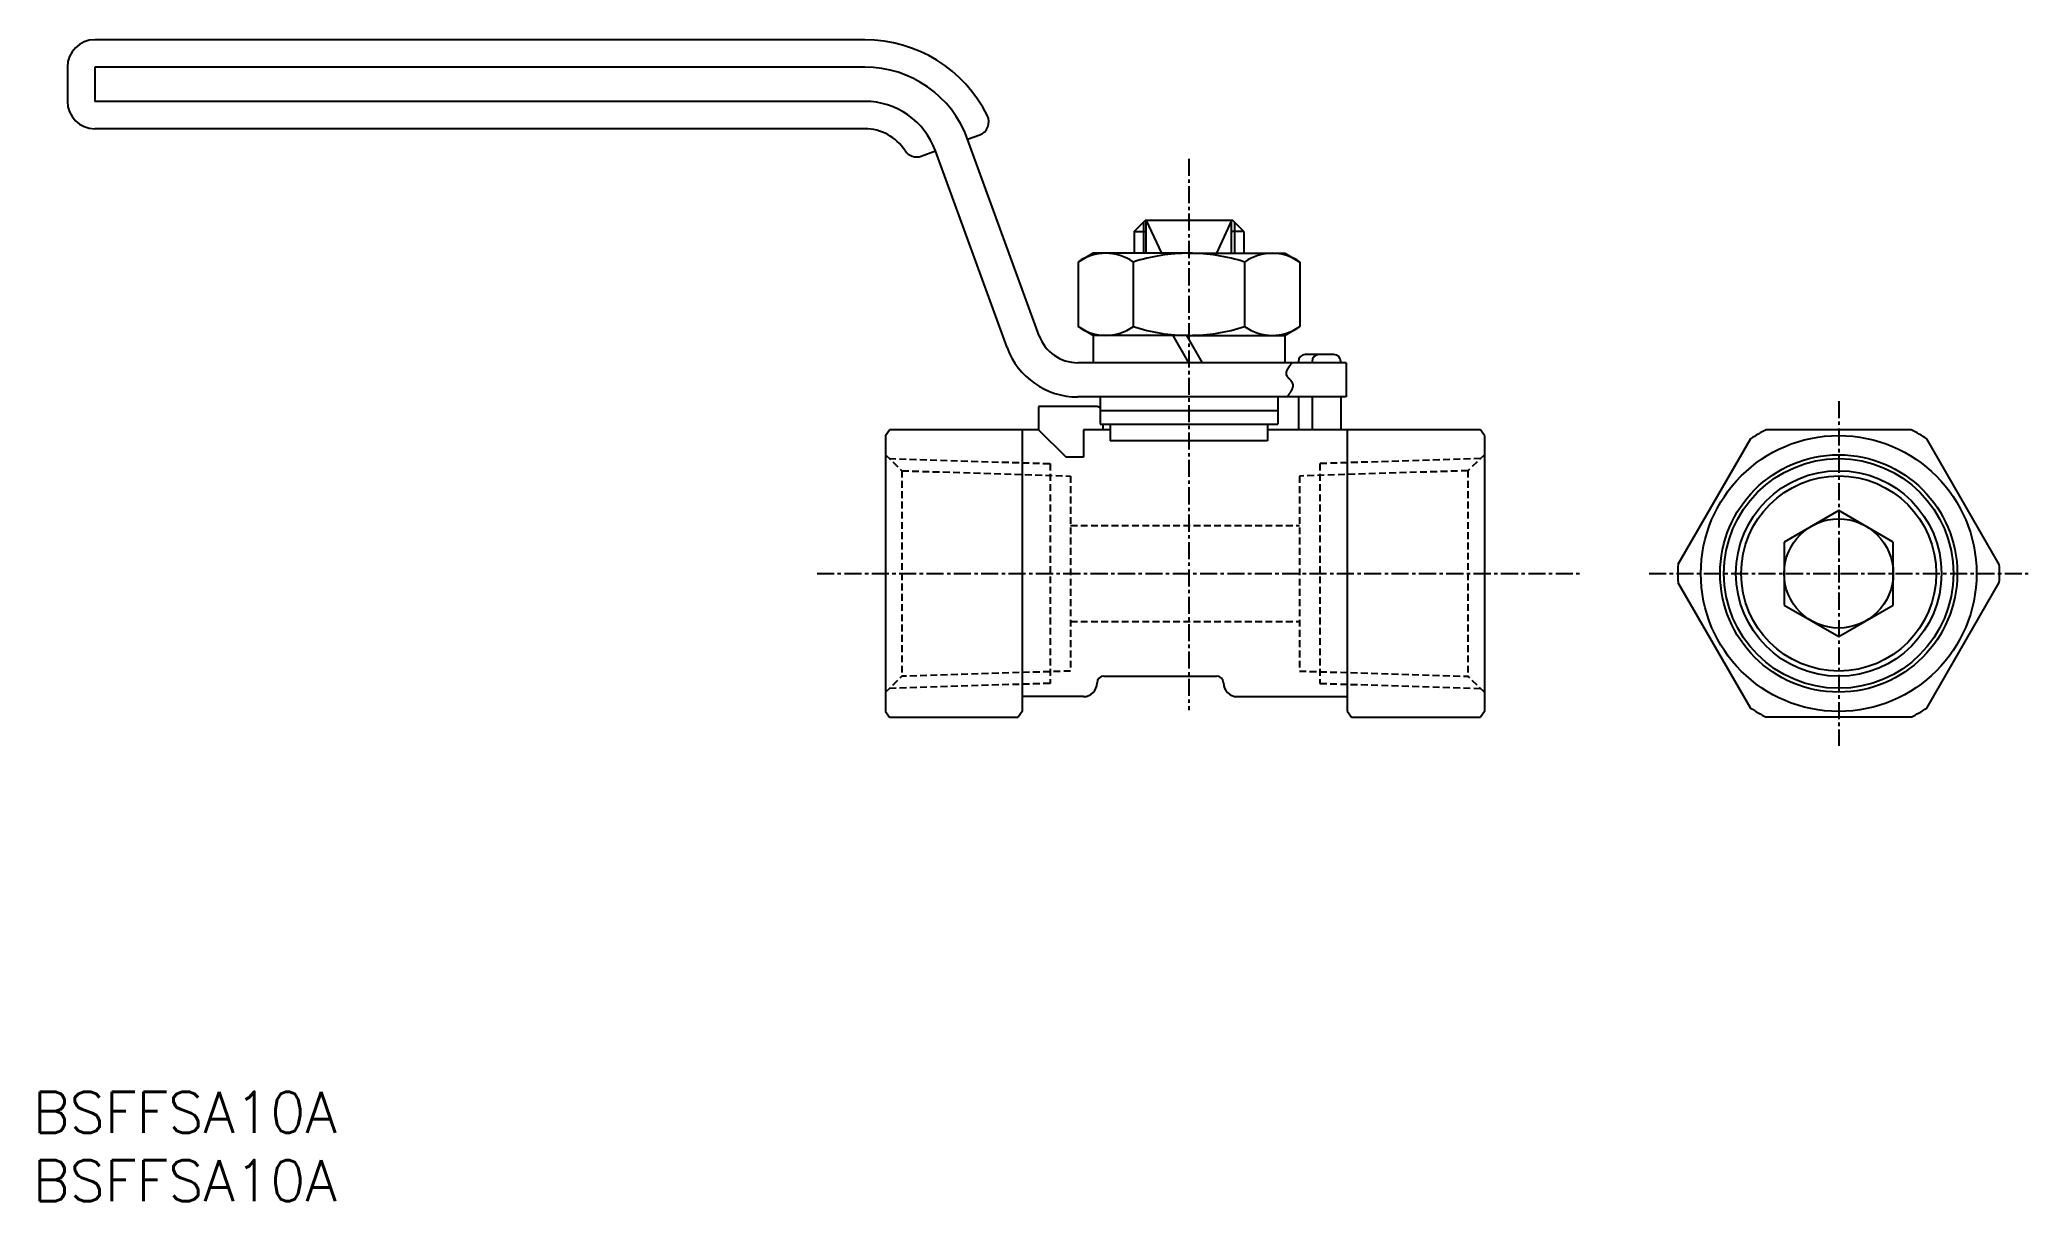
# Model space of a CAD drawing. Extents: x 1 to 146, y 0 to 85.
import ezdxf

# ---------------------------------------------------------------- set-up
doc = ezdxf.new("R2010")
doc.units = 0
doc.linetypes.add('CENTER', pattern=[2, 1.25, -0.25, 0.25, -0.25])
doc.linetypes.add('DASHED', pattern=[0.75, 0.5, -0.25])
doc.layers.get('0').update_dxf_attribs({"linetype": 'CONTINUOUS'})
doc.layers.add('CENTER', color=1, linetype='CENTER')
doc.styles.get("Standard").update_dxf_attribs({"font": 'txt.shx'})

# ---------------------------------------------------------------- blocks, each defined once
blk = doc.blocks.new('*U5')
at = {"color": 7, "linetype": 'CONTINUOUS'}
blk.add_text('BSFFSA10A', height=3, dxfattribs=at).set_placement((0, 0))
blk = doc.blocks.new('*U6')
at = {"color": 7, "linetype": 'CONTINUOUS'}
blk.add_text('BSFFSA10A', height=3, dxfattribs=at).set_placement((0, 5))

msp = doc.modelspace()

# ---------------------------------------------------------------- linework, layer by layer
at = {"color": 7, "linetype": 'CONTINUOUS'}
for p, q in [((60.83, 84.87), (4.53, 84.87)), ((2.53, 82.87), (2.53, 80.37)), ((60.83, 82.87), (4.53, 82.87)), ((4.53, 82.87), (4.53, 80.37)), ((60.83, 80.37), (4.53, 80.37)), ((60.83, 78.37), (4.53, 78.37)), ((68.35, 77.6), (69.24, 77.93)), ((73.58, 63.24), (68.35, 77.6)), ((64.96, 76.37), (66, 76.75)), ((71.23, 62.39), (66, 76.75)), ((80.53, 70.87), (81.33, 71.67)), ((87.73, 71.67), (81.33, 71.67)), ((81.4, 69.27), (81.4, 71.67)), ((87.65, 69.27), (87.65, 71.67)), ((88.53, 70.87), (87.73, 71.67)), ((80.53, 70.87), (80.53, 69.27)), ((80.53, 70.87), (81.4, 70.87)), ((88.53, 70.87), (87.65, 70.87)), ((88.53, 70.87), (88.53, 69.27)), ((77.53, 69.27), (76.42, 68.63)), ((76.42, 68.63), (76.42, 63.91)), ((84.53, 69.27), (77.53, 69.27)), ((80.46, 68.63), (80.46, 63.91)), ((84.53, 69.27), (91.53, 69.27)), ((88.59, 68.63), (88.59, 63.91)), ((91.53, 69.27), (92.64, 68.63)), ((92.64, 68.63), (92.64, 63.91)), ((77.53, 63.27), (76.42, 63.91)), ((77.53, 63.27), (77.53, 61.27)), ((84.53, 63.27), (77.53, 63.27)), ((84.53, 63.27), (78.53, 63.27)), ((84.53, 63.27), (91.53, 63.27)), ((91.53, 63.27), (92.64, 63.91)), ((91.53, 63.27), (91.53, 61.27)), ((84.53, 61.27), (76.4, 61.27)), ((96.03, 61.27), (84.53, 61.27)), ((92.53, 61.37), (92.53, 61.27)), ((95.13, 61.87), (93.03, 61.87)), ((93.53, 61.37), (93.53, 61.27)), ((95.63, 61.37), (95.63, 61.27)), ((96.03, 61.27), (96.03, 58.77)), ((96.03, 58.77), (76.4, 58.77)), ((78.03, 58.77), (78.03, 57.77)), ((80.53, 58.77), (78.03, 58.77)), ((91.03, 58.77), (91.03, 57.77)), ((92.53, 58.77), (92.53, 56.37)), ((93.53, 58.77), (93.53, 56.37)), ((95.63, 58.77), (95.63, 56.37)), ((77.73, 58.07), (73.54, 58.07)), ((73.54, 58.04), (73.54, 56.37)), ((78.03, 57.77), (78.03, 56.77)), ((78.03, 57.77), (91.03, 57.77)), ((78.03, 56.77), (90.28, 56.77)), ((78.03, 56.77), (91.03, 56.77)), ((78.23, 56.77), (78.23, 56.37)), ((78.78, 56.77), (78.78, 55.57)), ((90.28, 56.77), (90.28, 55.57)), ((91.03, 57.77), (91.03, 56.77)), ((62.34, 55.95), (62.63, 56.37)), ((62.34, 55.95), (62.34, 35.79)), ((73.54, 56.37), (62.63, 56.37)), ((72.34, 56.37), (72.34, 35.79)), ((73.54, 56.37), (75.54, 54.37)), ((76.81, 56.37), (76.81, 54.37)), ((78.78, 56.37), (76.81, 56.37)), ((90.28, 55.57), (78.78, 55.57)), ((105.84, 56.37), (90.28, 56.37)), ((96.13, 35.79), (96.13, 56.37)), ((106.13, 55.95), (105.84, 56.37)), ((106.13, 55.95), (106.13, 35.79)), ((76.81, 54.37), (75.54, 54.37)), ((76.71, 54.37), (76.71, 54.37)), ((132.03, 50.48), (128.04, 48.17)), ((136.02, 48.17), (132.03, 50.48)), ((128.04, 48.17), (128.04, 43.56)), ((136.02, 43.56), (136.02, 48.17)), ((128.04, 43.56), (132.03, 41.26)), ((132.03, 41.26), (136.02, 43.56)), ((77.81, 37.87), (77.81, 37.87)), ((78.31, 38.37), (86.55, 38.37)), ((87.05, 37.87), (87.05, 37.87)), ((76.81, 36.87), (72.34, 36.87)), ((88.05, 36.87), (96.13, 36.87)), ((62.34, 35.79), (62.63, 35.37)), ((62.63, 35.37), (72.05, 35.37)), ((72.34, 35.79), (72.05, 35.37)), ((96.13, 35.79), (96.42, 35.37)), ((96.42, 35.37), (105.84, 35.37)), ((106.13, 35.79), (105.84, 35.37))]:
    msp.add_line(p, q, dxfattribs=at)
at = {"color": 3, "linetype": 'CONTINUOUS'}
for p, q in [((81.2, 71.54), (81.2, 69.27)), ((81.4, 71.67), (82.51, 69.27)), ((87.65, 71.67), (86.54, 69.27)), ((87.85, 71.54), (87.85, 69.27)), ((84.53, 61.27), (83.37, 63.27)), ((85.53, 61.27), (84.37, 63.27))]:
    msp.add_line(p, q, dxfattribs=at)
at = {"color": 3, "linetype": 'DASHED'}
for p, q in [((62.34, 54.54), (63.54, 53.38)), ((62.61, 54.26), (74.37, 53.9)), ((74.37, 53.9), (74.37, 37.84)), ((105.86, 54.26), (94.1, 53.9)), ((94.1, 53.9), (94.1, 37.84)), ((106.13, 54.54), (104.92, 53.38)), ((63.54, 53.38), (75.87, 52.99)), ((63.54, 53.38), (63.54, 38.36)), ((75.87, 52.99), (75.87, 38.74)), ((104.92, 53.38), (92.6, 52.99)), ((92.6, 52.99), (92.6, 38.74)), ((104.92, 53.38), (104.92, 38.36)), ((75.87, 49.37), (92.6, 49.37)), ((75.87, 42.37), (92.6, 42.37)), ((62.34, 37.19), (63.54, 38.36)), ((74.37, 37.84), (62.63, 37.47)), ((75.87, 38.74), (63.54, 38.36)), ((92.6, 38.74), (104.92, 38.36)), ((94.1, 37.84), (105.84, 37.47)), ((106.13, 37.19), (104.92, 38.36))]:
    msp.add_line(p, q, dxfattribs=at)
at = {"color": 7, "linetype": 'CONTINUOUS'}
for points in [[(125.58, 55.7), (120.28, 46.53)], [(137.32, 56.37), (126.73, 56.37)], [(143.77, 46.53), (138.47, 55.7)], [(120.28, 45.2), (125.58, 36.03)], [(138.47, 36.03), (143.77, 45.2)], [(137.32, 35.37), (126.73, 35.37)]]:
    msp.add_lwpolyline(points, dxfattribs=at)
at = {"color": 7}
msp.add_polyline3d([(91.7, 58.77, 0), (91.71, 58.78, 0), (91.72, 58.8, 0), (91.73, 58.81, 0), (91.74, 58.83, 0), (91.75, 58.84, 0), (91.76, 58.85, 0), (91.77, 58.87, 0), (91.78, 58.88, 0), (91.8, 58.9, 0), (91.81, 58.91, 0), (91.82, 58.93, 0), (91.83, 58.94, 0), (91.84, 58.95, 0), (91.85, 58.97, 0), (91.86, 58.98, 0), (91.87, 59, 0), (91.88, 59.01, 0), (91.89, 59.03, 0), (91.9, 59.04, 0), (91.91, 59.05, 0), (91.92, 59.07, 0), (91.93, 59.08, 0), (91.94, 59.1, 0), (91.95, 59.11, 0), (91.96, 59.12, 0), (91.97, 59.14, 0), (91.97, 59.15, 0), (91.98, 59.17, 0), (91.99, 59.18, 0), (92, 59.19, 0), (92.01, 59.21, 0), (92.02, 59.22, 0), (92.02, 59.24, 0), (92.03, 59.25, 0), (92.04, 59.26, 0), (92.05, 59.28, 0), (92.05, 59.29, 0), (92.06, 59.31, 0), (92.07, 59.32, 0), (92.07, 59.33, 0), (92.08, 59.35, 0), (92.09, 59.36, 0), (92.09, 59.37, 0), (92.1, 59.39, 0), (92.1, 59.4, 0), (92.11, 59.41, 0), (92.11, 59.43, 0), (92.11, 59.44, 0), (92.12, 59.46, 0), (92.12, 59.47, 0), (92.13, 59.48, 0), (92.13, 59.5, 0), (92.13, 59.51, 0), (92.13, 59.52, 0), (92.14, 59.54, 0), (92.14, 59.55, 0), (92.14, 59.56, 0), (92.14, 59.57, 0), (92.14, 59.59, 0), (92.14, 59.6, 0), (92.14, 59.61, 0), (92.14, 59.63, 0), (92.14, 59.64, 0), (92.14, 59.65, 0), (92.14, 59.66, 0), (92.14, 59.68, 0), (92.13, 59.69, 0), (92.13, 59.7, 0), (92.13, 59.72, 0), (92.13, 59.73, 0), (92.12, 59.74, 0), (92.12, 59.75, 0), (92.11, 59.76, 0), (92.11, 59.78, 0), (92.1, 59.79, 0), (92.1, 59.8, 0), (92.09, 59.81, 0), (92.08, 59.83, 0), (92.08, 59.84, 0), (92.07, 59.85, 0), (92.06, 59.86, 0), (92.05, 59.87, 0), (92.04, 59.89, 0), (92.04, 59.9, 0), (92.03, 59.91, 0), (92.02, 59.92, 0), (92.01, 59.93, 0), (92, 59.94, 0), (91.99, 59.96, 0), (91.98, 59.97, 0), (91.97, 59.98, 0), (91.96, 59.99, 0), (91.95, 60, 0), (91.94, 60.01, 0), (91.93, 60.03, 0), (91.92, 60.04, 0), (91.9, 60.05, 0), (91.89, 60.06, 0), (91.88, 60.07, 0), (91.87, 60.08, 0), (91.86, 60.09, 0), (91.85, 60.11, 0), (91.84, 60.12, 0), (91.83, 60.13, 0), (91.82, 60.14, 0), (91.81, 60.15, 0), (91.8, 60.16, 0), (91.79, 60.18, 0), (91.78, 60.19, 0), (91.77, 60.2, 0), (91.76, 60.21, 0), (91.75, 60.22, 0), (91.74, 60.23, 0), (91.74, 60.25, 0), (91.73, 60.26, 0), (91.72, 60.27, 0), (91.71, 60.28, 0), (91.7, 60.29, 0), (91.7, 60.31, 0), (91.69, 60.32, 0), (91.69, 60.33, 0), (91.68, 60.34, 0), (91.68, 60.35, 0), (91.67, 60.37, 0), (91.67, 60.38, 0), (91.66, 60.39, 0), (91.66, 60.4, 0), (91.66, 60.42, 0), (91.65, 60.43, 0), (91.65, 60.44, 0), (91.65, 60.45, 0), (91.65, 60.47, 0), (91.65, 60.48, 0), (91.65, 60.49, 0), (91.65, 60.5, 0), (91.65, 60.52, 0), (91.65, 60.53, 0), (91.65, 60.54, 0), (91.65, 60.56, 0), (91.66, 60.57, 0), (91.66, 60.58, 0), (91.66, 60.59, 0), (91.66, 60.61, 0), (91.67, 60.62, 0), (91.67, 60.63, 0), (91.68, 60.65, 0), (91.68, 60.66, 0), (91.68, 60.67, 0), (91.69, 60.69, 0), (91.69, 60.7, 0), (91.7, 60.71, 0), (91.71, 60.73, 0), (91.71, 60.74, 0), (91.72, 60.75, 0), (91.73, 60.77, 0), (91.73, 60.78, 0), (91.74, 60.79, 0), (91.75, 60.81, 0), (91.75, 60.82, 0), (91.76, 60.84, 0), (91.77, 60.85, 0), (91.78, 60.86, 0), (91.79, 60.88, 0), (91.8, 60.89, 0), (91.8, 60.9, 0), (91.81, 60.92, 0), (91.82, 60.93, 0), (91.83, 60.95, 0), (91.84, 60.96, 0), (91.85, 60.97, 0), (91.86, 60.99, 0), (91.87, 61, 0), (91.88, 61.02, 0), (91.89, 61.03, 0), (91.9, 61.04, 0), (91.91, 61.06, 0), (91.92, 61.07, 0), (91.93, 61.09, 0), (91.94, 61.1, 0), (91.95, 61.11, 0), (91.97, 61.13, 0), (91.98, 61.14, 0), (91.99, 61.16, 0), (92, 61.17, 0), (92.01, 61.18, 0), (92.02, 61.2, 0), (92.03, 61.21, 0), (92.04, 61.23, 0), (92.06, 61.24, 0), (92.07, 61.25, 0), (92.08, 61.27, 0)], dxfattribs=at)
at = {"color": 7, "linetype": 'CONTINUOUS'}
for radius in [10.08, 8.67, 7.51, 7.13, 3.99]:
    msp.add_circle((132.03, 45.87), radius, dxfattribs=at)
at = {"color": 3, "linetype": 'CONTINUOUS'}
msp.add_circle((132.03, 45.87), 8.39, dxfattribs=at)
at = {"color": 7, "linetype": 'CONTINUOUS'}
for centre, radius, start, end in [((4.53, 82.87), 2, 90, 180), ((60.83, 74.87), 10, 26.3794, 90), ((60.83, 74.87), 8, 20, 90), ((4.53, 80.37), 2, 180, 270), ((60.83, 74.87), 5.5, 20, 90), ((68.9, 78.87), 1, 290, 26.3794), ((60.83, 74.87), 3.5, 32.8396, 90), ((64.62, 77.31), 1, 212.8396, 290), ((78.44, 65.76), 3.51, 54.8236, 125.1764), ((84.53, 56.03), 13.24, 90, 107.8967), ((84.53, 56.03), 13.24, 72.1033, 90), ((90.62, 65.76), 3.51, 54.8236, 125.1764), ((76.4, 64.27), 3, 200, 270), ((78.44, 66.78), 3.51, 234.8236, 305.1764), ((84.53, 76.51), 13.24, 252.1033, 270), ((84.53, 76.51), 13.24, 270, 287.8967), ((90.62, 66.78), 3.51, 234.8236, 305.1764), ((76.4, 64.27), 5.5, 200, 270), ((93.03, 61.37), 0.5, 90, 180), ((94.03, 61.37), 0.5, 90, 180), ((95.13, 61.37), 0.5, 0, 90), ((77.73, 57.57), 0.5, 53.1301, 90), ((132.03, 45.87), 11.76, 116.7655, 123.2345), ((132.03, 45.87), 11.76, 56.7655, 63.2345), ((132.03, 45.87), 11.76, 176.7655, 183.2345), ((132.03, 45.87), 11.76, 356.7655, 3.2345), ((76.81, 37.87), 1, 270, 0), ((78.31, 37.87), 0.5, 90, 180), ((86.55, 37.87), 0.5, 360, 90), ((88.05, 37.87), 1, 180, 270), ((132.03, 45.87), 11.76, 236.7655, 243.2345), ((132.03, 45.87), 11.76, 296.7655, 303.2345)]:
    msp.add_arc(centre, radius, start, end, dxfattribs=at)
at = {"layer": 'CENTER', "color": 1, "linetype": 'CENTER'}
for p, q in [((84.53, 76.17), (84.53, 35.87)), ((132.03, 58.47), (132.03, 33.27)), ((57.34, 45.87), (113.12, 45.87)), ((118.17, 45.87), (145.89, 45.87))]:
    msp.add_line(p, q, dxfattribs=at)

# ---------------------------------------------------------------- block references
at = {"color": 7, "linetype": 'CONTINUOUS'}
for name in ['*U6', '*U5']:
    msp.add_blockref(name, (0, 0), dxfattribs=at)

doc.saveas('drawing.dxf')
